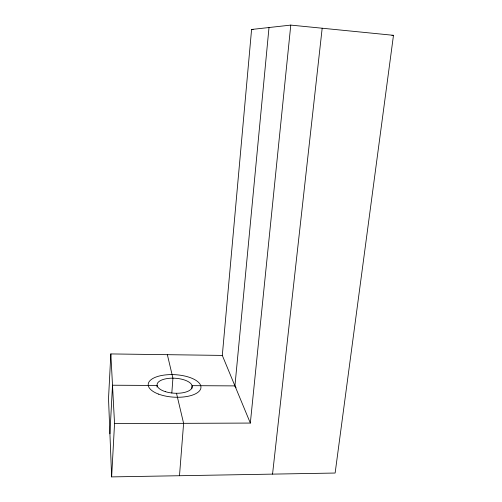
<?xml version="1.0" encoding="UTF-8"?>
<svg xmlns="http://www.w3.org/2000/svg" width="502" height="502" viewBox="0 0 502 502"><rect width="100%" height="100%" fill="white"/><g stroke="black" fill="none" stroke-linecap="round" stroke-linejoin="round"><path stroke-width="0.75" d="M222.304 355.41L110.842 353.929L108.52 398.557L111.639 476.9L335.129 473.041L393.48 35.316L290.777 25.1L251.584 29.467L222.304 355.41L250.335 423.067L114.544 423.613L111.639 476.9M109.919 433.803L112.504 385.216L157.101 385.467L156.994 387.017M171.822 393.035L172.92 378.175L167.354 354.682M179.49 475.727L183.607 423.337L176.497 393.286M191.82 388.78L192.071 385.661L234.936 385.894A25.847 10.768 6.7 0 0 236.084 387.789M234.936 385.894L269.003 27.528M250.335 423.067L290.777 25.1M272.548 474.12L322.177 28.225M391.936 35.378L393.48 35.316M251.584 29.467L253.121 29.618M110.842 353.929L114.544 423.613M158.626 394.133A26.418 11.251 3.4 0 0 200.756 388.642A26.418 11.251 3.4 0 0 164.367 375.05A26.418 11.251 3.4 0 0 158.626 394.133M165.346 391.648A17.608 7.499 3.4 0 0 192.203 386.841A17.608 7.499 3.4 0 0 166.338 378.703A17.608 7.499 3.4 0 0 165.346 391.648"/></g></svg>
